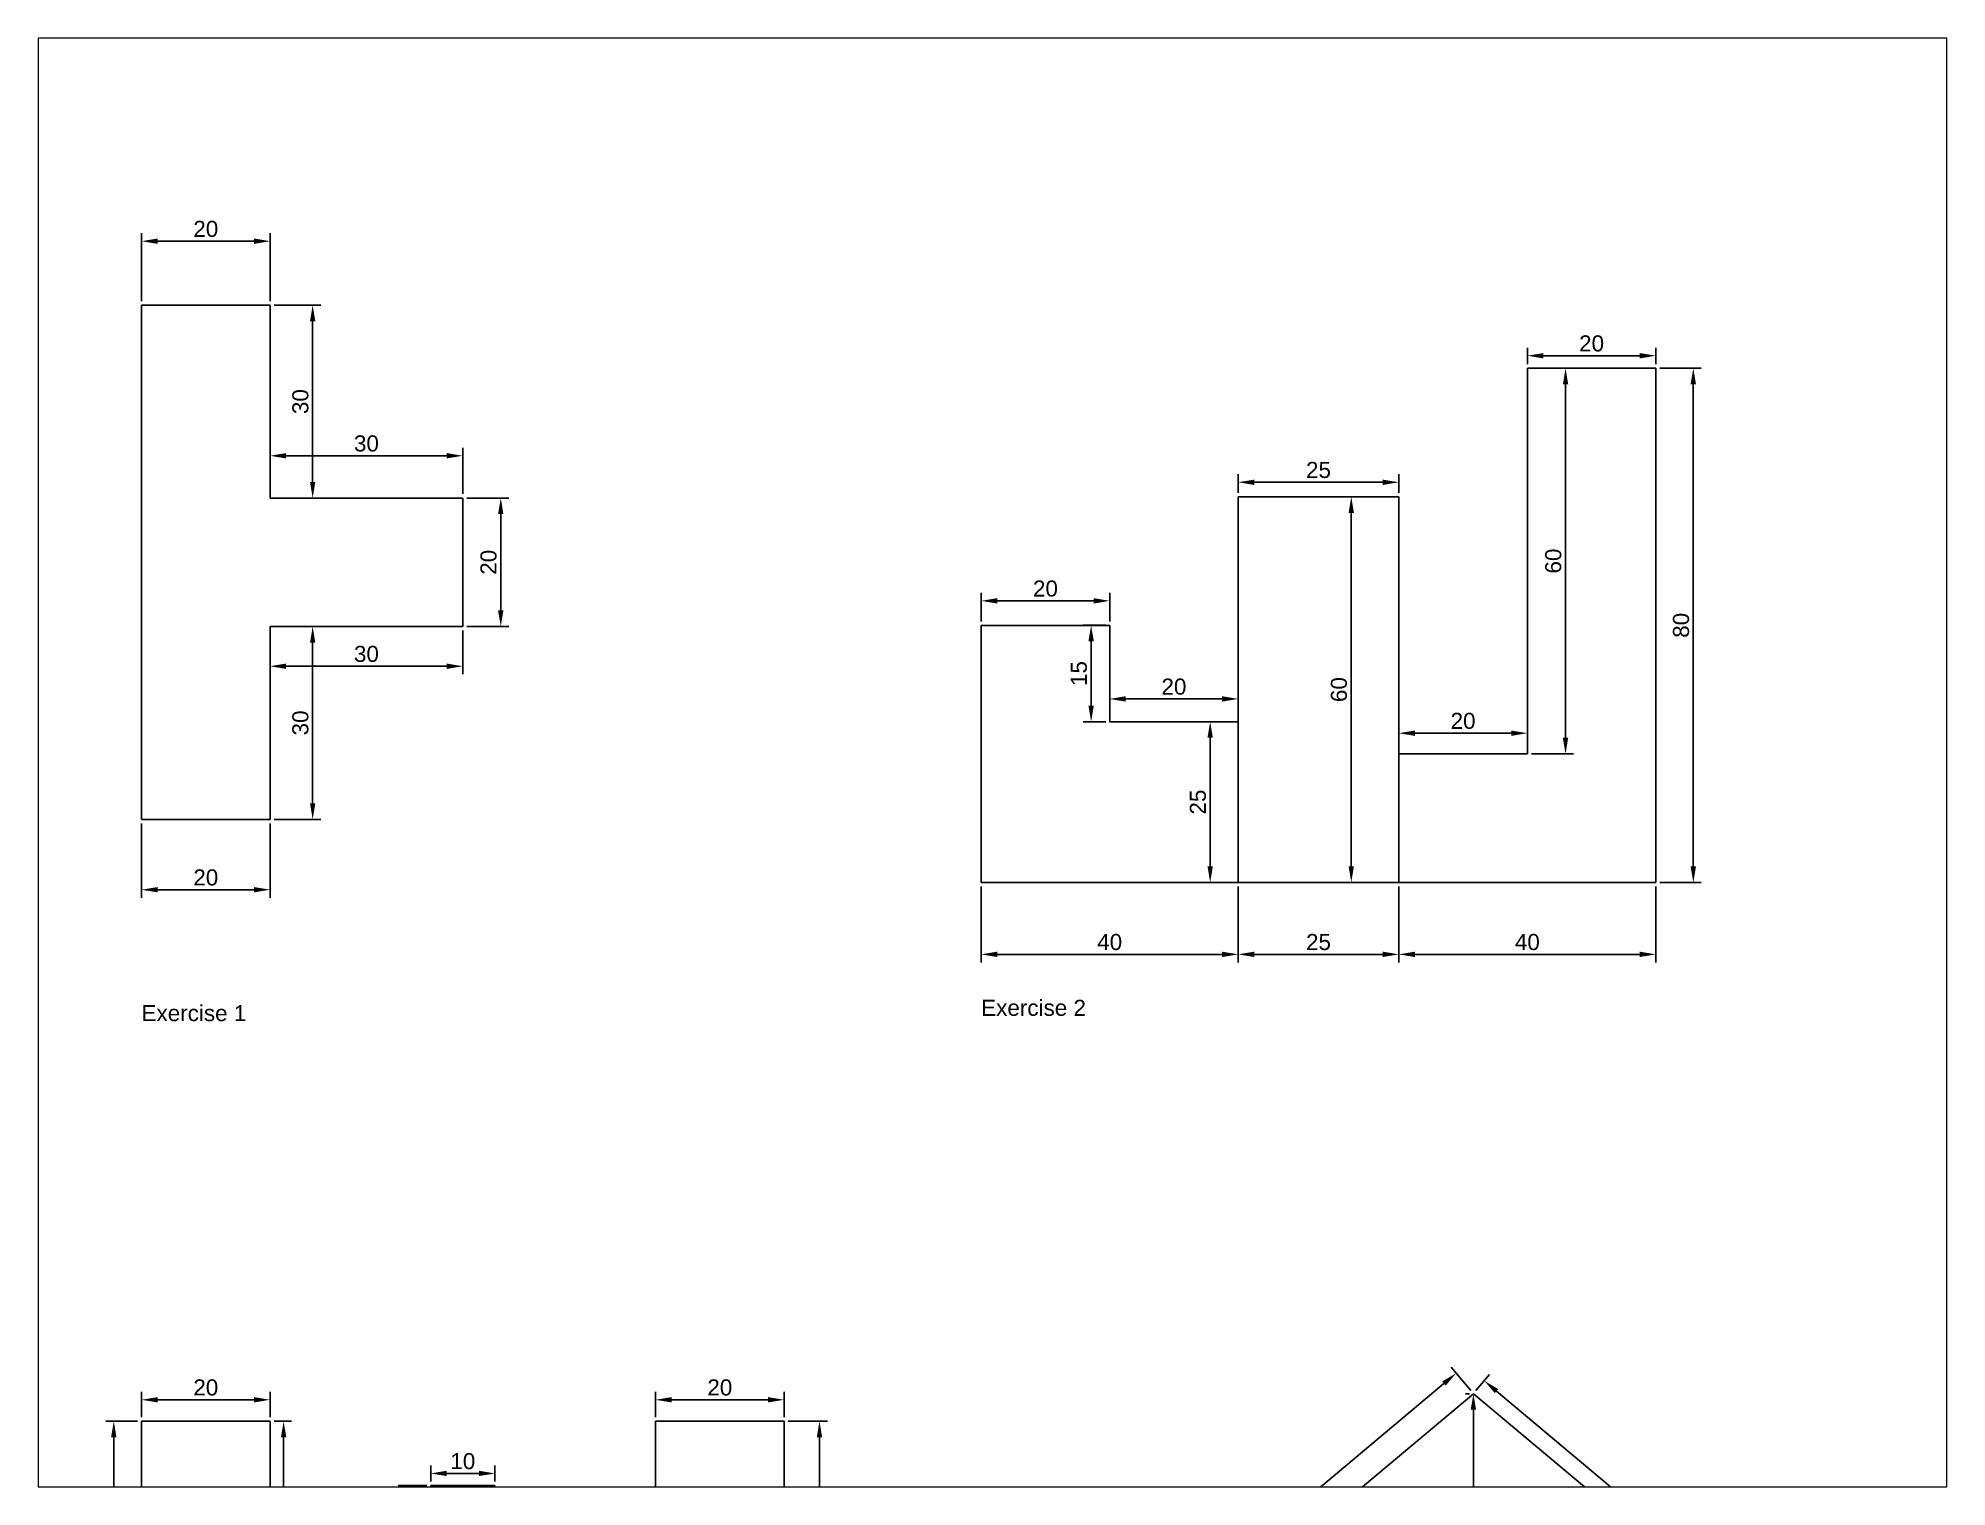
# Paper-space layout 'Layout1' of a CAD drawing. Header units: millimetres. Extents: x 26 to 231, y 20 to 176.
# The model-space entities are those that its viewports show. They can reach past a viewport. Long polylines and large blocks are cut down to what shows.
import ezdxf

# ---------------------------------------------------------------- set-up
doc = ezdxf.new("R2010")
doc.units = ezdxf.units.MM
doc.styles.get("Standard").update_dxf_attribs({"font": 'arial.ttf'})
doc.dimstyles.new('ISO-25', dxfattribs={"dimtxt": 2.5, "dimasz": 2.5, "dimexe": 1.25, "dimexo": 0.625, "dimtad": 1, "dimtxsty": 'Standard', "dimcen": 2.5, "dimadec": 0, "dimazin": 0, "dimtfac": 1, "dimtmove": 0, "dimatfit": 3, "dimfxl": 1, "dimarcsym": 0})

# ---------------------------------------------------------------- blocks, each defined once
blk = doc.blocks.new('*D84')
at = {"color": 0, "lineweight": -2, "transparency": 16777216}
for p, q in [((2616.79, 2115.42), (2616.79, 2126)), ((2619.29, 2124.75), (2634.29, 2124.75)), ((2636.79, 2115.42), (2636.79, 2126))]:
    blk.add_line(p, q, dxfattribs=at)
at = {"color": 0, "transparency": 16777216}
for points in [[(2619.29, 2125.17), (2619.29, 2124.33), (2616.79, 2124.75)], [(2634.29, 2125.17), (2634.29, 2124.33), (2636.79, 2124.75)]]:
    blk.add_solid(points, dxfattribs=at)
at = {"layer": 'Defpoints', "color": 0, "transparency": 16777216}
for p in [(2636.79, 2124.75), (2616.79, 2114.79), (2636.79, 2114.79)]:
    blk.add_point(p, dxfattribs=at)
at = {"color": 0, "transparency": 16777216, "insert": (2626.79, 2126.65), "char_height": 2.5, "attachment_point": 5}
blk.add_mtext('20', dxfattribs=at)
blk = doc.blocks.new('*D85')
at = {"color": 0, "lineweight": -2, "transparency": 16777216}
for p, q in [((2637.42, 2114.79), (2644.67, 2114.79)), ((2643.42, 2112.29), (2643.42, 2087.29)), ((2637.42, 2084.79), (2644.67, 2084.79))]:
    blk.add_line(p, q, dxfattribs=at)
at = {"color": 0, "transparency": 16777216}
for points in [[(2643.01, 2112.29), (2643.84, 2112.29), (2643.42, 2114.79)], [(2643.01, 2087.29), (2643.84, 2087.29), (2643.42, 2084.79)]]:
    blk.add_solid(points, dxfattribs=at)
at = {"layer": 'Defpoints', "color": 0, "transparency": 16777216}
for p in [(2636.79, 2114.79), (2636.79, 2084.79), (2643.42, 2084.79)]:
    blk.add_point(p, dxfattribs=at)
at = {"color": 0, "transparency": 16777216, "insert": (2641.52, 2099.79), "char_height": 2.5, "attachment_point": 5, "rotation": 90}
blk.add_mtext('30', dxfattribs=at)
blk = doc.blocks.new('*D86')
at = {"color": 0, "lineweight": -2, "transparency": 16777216}
for p, q in [((2636.79, 2085.42), (2636.79, 2092.61)), ((2639.29, 2091.36), (2664.29, 2091.36)), ((2666.79, 2085.42), (2666.79, 2092.61))]:
    blk.add_line(p, q, dxfattribs=at)
at = {"color": 0, "transparency": 16777216}
for points in [[(2639.29, 2091.78), (2639.29, 2090.95), (2636.79, 2091.36)], [(2664.29, 2091.78), (2664.29, 2090.95), (2666.79, 2091.36)]]:
    blk.add_solid(points, dxfattribs=at)
at = {"layer": 'Defpoints', "color": 0, "transparency": 16777216}
for p in [(2666.79, 2091.36), (2636.79, 2084.79), (2666.79, 2084.79)]:
    blk.add_point(p, dxfattribs=at)
at = {"color": 0, "transparency": 16777216, "insert": (2651.79, 2093.27), "char_height": 2.5, "attachment_point": 5}
blk.add_mtext('30', dxfattribs=at)
blk = doc.blocks.new('*D87')
at = {"color": 0, "lineweight": -2, "transparency": 16777216}
for p, q in [((2667.42, 2084.79), (2673.95, 2084.79)), ((2672.7, 2082.29), (2672.7, 2067.29)), ((2667.42, 2064.79), (2673.95, 2064.79))]:
    blk.add_line(p, q, dxfattribs=at)
at = {"color": 0, "transparency": 16777216}
for points in [[(2672.28, 2082.29), (2673.11, 2082.29), (2672.7, 2084.79)], [(2672.28, 2067.29), (2673.11, 2067.29), (2672.7, 2064.79)]]:
    blk.add_solid(points, dxfattribs=at)
at = {"layer": 'Defpoints', "color": 0, "transparency": 16777216}
for p in [(2666.79, 2084.79), (2666.79, 2064.79), (2672.7, 2064.79)]:
    blk.add_point(p, dxfattribs=at)
at = {"color": 0, "transparency": 16777216, "insert": (2670.8, 2074.79), "char_height": 2.5, "attachment_point": 5, "rotation": 90}
blk.add_mtext('20', dxfattribs=at)
blk = doc.blocks.new('*D88')
at = {"color": 0, "lineweight": -2, "transparency": 16777216}
for p, q in [((2636.79, 2064.17), (2636.79, 2057.37)), ((2666.79, 2064.17), (2666.79, 2057.37)), ((2639.29, 2058.62), (2664.29, 2058.62))]:
    blk.add_line(p, q, dxfattribs=at)
at = {"color": 0, "transparency": 16777216}
for points in [[(2639.29, 2059.03), (2639.29, 2058.2), (2636.79, 2058.62)], [(2664.29, 2059.03), (2664.29, 2058.2), (2666.79, 2058.62)]]:
    blk.add_solid(points, dxfattribs=at)
at = {"layer": 'Defpoints', "color": 0, "transparency": 16777216}
for p in [(2636.79, 2064.79), (2666.79, 2064.79), (2666.79, 2058.62)]:
    blk.add_point(p, dxfattribs=at)
at = {"color": 0, "transparency": 16777216, "insert": (2651.79, 2060.52), "char_height": 2.5, "attachment_point": 5}
blk.add_mtext('30', dxfattribs=at)
blk = doc.blocks.new('*D89')
at = {"color": 0, "lineweight": -2, "transparency": 16777216}
for p, q in [((2637.42, 2064.79), (2644.67, 2064.79)), ((2643.42, 2062.29), (2643.42, 2037.29)), ((2637.42, 2034.79), (2644.67, 2034.79))]:
    blk.add_line(p, q, dxfattribs=at)
at = {"color": 0, "transparency": 16777216}
for points in [[(2643.01, 2062.29), (2643.84, 2062.29), (2643.42, 2064.79)], [(2643.01, 2037.29), (2643.84, 2037.29), (2643.42, 2034.79)]]:
    blk.add_solid(points, dxfattribs=at)
at = {"layer": 'Defpoints', "color": 0, "transparency": 16777216}
for p in [(2636.79, 2064.79), (2636.79, 2034.79), (2643.42, 2034.79)]:
    blk.add_point(p, dxfattribs=at)
at = {"color": 0, "transparency": 16777216, "insert": (2641.52, 2049.79), "char_height": 2.5, "attachment_point": 5, "rotation": 90}
blk.add_mtext('30', dxfattribs=at)
blk = doc.blocks.new('*D90')
at = {"color": 0, "lineweight": -2, "transparency": 16777216}
for p, q in [((2616.79, 2034.17), (2616.79, 2022.59)), ((2636.79, 2034.17), (2636.79, 2022.59)), ((2619.29, 2023.84), (2634.29, 2023.84))]:
    blk.add_line(p, q, dxfattribs=at)
at = {"color": 0, "transparency": 16777216}
for points in [[(2619.29, 2024.26), (2619.29, 2023.43), (2616.79, 2023.84)], [(2634.29, 2024.26), (2634.29, 2023.43), (2636.79, 2023.84)]]:
    blk.add_solid(points, dxfattribs=at)
at = {"layer": 'Defpoints', "color": 0, "transparency": 16777216}
for p in [(2616.79, 2034.79), (2636.79, 2034.79), (2636.79, 2023.84)]:
    blk.add_point(p, dxfattribs=at)
at = {"color": 0, "transparency": 16777216, "insert": (2626.79, 2025.74), "char_height": 2.5, "attachment_point": 5}
blk.add_mtext('20', dxfattribs=at)
blk = doc.blocks.new('*D91')
at = {"color": 0, "lineweight": -2, "transparency": 16777216}
for p, q in [((2747.47, 2065.6), (2747.47, 2070.04)), ((2749.97, 2068.79), (2764.97, 2068.79)), ((2767.47, 2065.6), (2767.47, 2070.04))]:
    blk.add_line(p, q, dxfattribs=at)
at = {"color": 0, "transparency": 16777216}
for points in [[(2749.97, 2069.21), (2749.97, 2068.37), (2747.47, 2068.79)], [(2764.97, 2069.21), (2764.97, 2068.37), (2767.47, 2068.79)]]:
    blk.add_solid(points, dxfattribs=at)
at = {"layer": 'Defpoints', "color": 0, "transparency": 16777216}
for p in [(2767.47, 2068.79), (2747.47, 2064.98), (2767.47, 2064.98)]:
    blk.add_point(p, dxfattribs=at)
at = {"color": 0, "transparency": 16777216, "insert": (2757.47, 2070.69), "char_height": 2.5, "attachment_point": 5}
blk.add_mtext('20', dxfattribs=at)
blk = doc.blocks.new('*D92')
at = {"color": 0, "lineweight": -2, "transparency": 16777216}
for p, q in [((2766.85, 2064.98), (2763.33, 2064.98)), ((2764.58, 2062.48), (2764.58, 2052.48)), ((2766.85, 2049.98), (2763.33, 2049.98))]:
    blk.add_line(p, q, dxfattribs=at)
at = {"color": 0, "transparency": 16777216}
for points in [[(2764.16, 2062.48), (2765, 2062.48), (2764.58, 2064.98)], [(2764.16, 2052.48), (2765, 2052.48), (2764.58, 2049.98)]]:
    blk.add_solid(points, dxfattribs=at)
at = {"layer": 'Defpoints', "color": 0, "transparency": 16777216}
for p in [(2767.47, 2064.98), (2764.58, 2049.98), (2767.47, 2049.98)]:
    blk.add_point(p, dxfattribs=at)
at = {"color": 0, "transparency": 16777216, "insert": (2762.68, 2057.48), "char_height": 2.5, "attachment_point": 5, "rotation": 90}
blk.add_mtext('15', dxfattribs=at)
blk = doc.blocks.new('*D93')
at = {"color": 0, "lineweight": -2, "transparency": 16777216}
for p, q in [((2767.47, 2050.6), (2767.47, 2054.78)), ((2769.97, 2053.53), (2784.97, 2053.53)), ((2787.47, 2050.6), (2787.47, 2054.78))]:
    blk.add_line(p, q, dxfattribs=at)
at = {"color": 0, "transparency": 16777216}
for points in [[(2769.97, 2053.95), (2769.97, 2053.11), (2767.47, 2053.53)], [(2784.97, 2053.95), (2784.97, 2053.11), (2787.47, 2053.53)]]:
    blk.add_solid(points, dxfattribs=at)
at = {"layer": 'Defpoints', "color": 0, "transparency": 16777216}
for p in [(2787.47, 2053.53), (2767.47, 2049.98), (2787.47, 2049.98)]:
    blk.add_point(p, dxfattribs=at)
at = {"color": 0, "transparency": 16777216, "insert": (2777.47, 2055.43), "char_height": 2.5, "attachment_point": 5}
blk.add_mtext('20', dxfattribs=at)
blk = doc.blocks.new('*D94')
at = {"color": 0, "lineweight": -2, "transparency": 16777216}
for p, q in [((2786.85, 2049.98), (2781.86, 2049.98)), ((2783.11, 2047.48), (2783.11, 2027.48)), ((2786.85, 2024.98), (2781.86, 2024.98))]:
    blk.add_line(p, q, dxfattribs=at)
at = {"color": 0, "transparency": 16777216}
for points in [[(2782.69, 2047.48), (2783.53, 2047.48), (2783.11, 2049.98)], [(2782.69, 2027.48), (2783.53, 2027.48), (2783.11, 2024.98)]]:
    blk.add_solid(points, dxfattribs=at)
at = {"layer": 'Defpoints', "color": 0, "transparency": 16777216}
for p in [(2787.47, 2049.98), (2783.11, 2024.98), (2787.47, 2024.98)]:
    blk.add_point(p, dxfattribs=at)
at = {"color": 0, "transparency": 16777216, "insert": (2781.21, 2037.48), "char_height": 2.5, "attachment_point": 5, "rotation": 90}
blk.add_mtext('25', dxfattribs=at)
blk = doc.blocks.new('*D95')
at = {"color": 0, "lineweight": -2, "transparency": 16777216}
for p, q in [((2747.47, 2024.35), (2747.47, 2012.54)), ((2787.47, 2024.35), (2787.47, 2012.54)), ((2784.97, 2013.79), (2749.97, 2013.79))]:
    blk.add_line(p, q, dxfattribs=at)
at = {"color": 0, "transparency": 16777216}
for points in [[(2749.97, 2014.2), (2749.97, 2013.37), (2747.47, 2013.79)], [(2784.97, 2014.2), (2784.97, 2013.37), (2787.47, 2013.79)]]:
    blk.add_solid(points, dxfattribs=at)
at = {"layer": 'Defpoints', "color": 0, "transparency": 16777216}
for p in [(2747.47, 2024.98), (2787.47, 2024.98), (2747.47, 2013.79)]:
    blk.add_point(p, dxfattribs=at)
at = {"color": 0, "transparency": 16777216, "insert": (2767.47, 2015.69), "char_height": 2.5, "attachment_point": 5}
blk.add_mtext('40', dxfattribs=at)
blk = doc.blocks.new('*D96')
at = {"color": 0, "lineweight": -2, "transparency": 16777216}
for p, q in [((2811.85, 2084.98), (2803.82, 2084.98)), ((2805.07, 2027.48), (2805.07, 2082.48)), ((2811.85, 2024.98), (2803.82, 2024.98))]:
    blk.add_line(p, q, dxfattribs=at)
at = {"color": 0, "transparency": 16777216}
for points in [[(2804.65, 2082.48), (2805.48, 2082.48), (2805.07, 2084.98)], [(2804.65, 2027.48), (2805.48, 2027.48), (2805.07, 2024.98)]]:
    blk.add_solid(points, dxfattribs=at)
at = {"layer": 'Defpoints', "color": 0, "transparency": 16777216}
for p in [(2805.07, 2084.98), (2812.47, 2084.98), (2812.47, 2024.98)]:
    blk.add_point(p, dxfattribs=at)
at = {"color": 0, "transparency": 16777216, "insert": (2803.16, 2054.98), "char_height": 2.5, "attachment_point": 5, "rotation": 90}
blk.add_mtext('60', dxfattribs=at)
blk = doc.blocks.new('*D97')
at = {"color": 0, "lineweight": -2, "transparency": 16777216}
for p, q in [((2812.47, 2024.35), (2812.47, 2012.54)), ((2852.47, 2024.35), (2852.47, 2012.54)), ((2814.97, 2013.79), (2849.97, 2013.79))]:
    blk.add_line(p, q, dxfattribs=at)
at = {"color": 0, "transparency": 16777216}
for points in [[(2814.97, 2014.2), (2814.97, 2013.37), (2812.47, 2013.79)], [(2849.97, 2014.2), (2849.97, 2013.37), (2852.47, 2013.79)]]:
    blk.add_solid(points, dxfattribs=at)
at = {"layer": 'Defpoints', "color": 0, "transparency": 16777216}
for p in [(2812.47, 2024.98), (2852.47, 2024.98), (2852.47, 2013.79)]:
    blk.add_point(p, dxfattribs=at)
at = {"color": 0, "transparency": 16777216, "insert": (2832.47, 2015.69), "char_height": 2.5, "attachment_point": 5}
blk.add_mtext('40', dxfattribs=at)
blk = doc.blocks.new('*D98')
at = {"color": 0, "lineweight": -2, "transparency": 16777216}
for p, q in [((2787.47, 2024.35), (2787.47, 2012.54)), ((2812.47, 2024.35), (2812.47, 2012.54)), ((2789.97, 2013.79), (2809.97, 2013.79))]:
    blk.add_line(p, q, dxfattribs=at)
at = {"color": 0, "transparency": 16777216}
for points in [[(2789.97, 2014.2), (2789.97, 2013.37), (2787.47, 2013.79)], [(2809.97, 2014.2), (2809.97, 2013.37), (2812.47, 2013.79)]]:
    blk.add_solid(points, dxfattribs=at)
at = {"layer": 'Defpoints', "color": 0, "transparency": 16777216}
for p in [(2787.47, 2024.98), (2812.47, 2024.98), (2812.47, 2013.79)]:
    blk.add_point(p, dxfattribs=at)
at = {"color": 0, "transparency": 16777216, "insert": (2799.97, 2015.69), "char_height": 2.5, "attachment_point": 5}
blk.add_mtext('25', dxfattribs=at)
blk = doc.blocks.new('*D68')
at = {"color": 0, "lineweight": -2, "transparency": 16777216}
for p, q in [((2787.47, 2085.6), (2787.47, 2088.49)), ((2812.47, 2085.6), (2812.47, 2088.49)), ((2809.97, 2087.24), (2789.97, 2087.24))]:
    blk.add_line(p, q, dxfattribs=at)
at = {"color": 0, "transparency": 16777216}
for points in [[(2789.97, 2087.65), (2789.97, 2086.82), (2787.47, 2087.24)], [(2809.97, 2087.65), (2809.97, 2086.82), (2812.47, 2087.24)]]:
    blk.add_solid(points, dxfattribs=at)
at = {"layer": 'Defpoints', "color": 0, "transparency": 16777216}
for p in [(2787.47, 2087.24), (2787.47, 2084.98), (2812.47, 2084.98)]:
    blk.add_point(p, dxfattribs=at)
at = {"color": 0, "transparency": 16777216, "insert": (2799.97, 2089.14), "char_height": 2.5, "attachment_point": 5}
blk.add_mtext('25', dxfattribs=at)
blk = doc.blocks.new('*D69')
at = {"color": 0, "lineweight": -2, "transparency": 16777216}
for p, q in [((2812.47, 2045.6), (2812.47, 2049.45)), ((2829.97, 2048.2), (2814.97, 2048.2)), ((2832.47, 2045.6), (2832.47, 2049.45))]:
    blk.add_line(p, q, dxfattribs=at)
at = {"color": 0, "transparency": 16777216}
for points in [[(2814.97, 2048.61), (2814.97, 2047.78), (2812.47, 2048.2)], [(2829.97, 2048.61), (2829.97, 2047.78), (2832.47, 2048.2)]]:
    blk.add_solid(points, dxfattribs=at)
at = {"layer": 'Defpoints', "color": 0, "transparency": 16777216}
for p in [(2812.47, 2048.2), (2812.47, 2044.98), (2832.47, 2044.98)]:
    blk.add_point(p, dxfattribs=at)
at = {"color": 0, "transparency": 16777216, "insert": (2822.47, 2050.1), "char_height": 2.5, "attachment_point": 5}
blk.add_mtext('20', dxfattribs=at)
blk = doc.blocks.new('*D70')
at = {"color": 0, "lineweight": -2, "transparency": 16777216}
for p, q in [((2833.1, 2104.98), (2839.67, 2104.98)), ((2838.42, 2102.48), (2838.42, 2047.48)), ((2833.1, 2044.98), (2839.67, 2044.98))]:
    blk.add_line(p, q, dxfattribs=at)
at = {"color": 0, "transparency": 16777216}
for points in [[(2838, 2102.48), (2838.83, 2102.48), (2838.42, 2104.98)], [(2838, 2047.48), (2838.83, 2047.48), (2838.42, 2044.98)]]:
    blk.add_solid(points, dxfattribs=at)
at = {"layer": 'Defpoints', "color": 0, "transparency": 16777216}
for p in [(2832.47, 2104.98), (2832.47, 2044.98), (2838.42, 2044.98)]:
    blk.add_point(p, dxfattribs=at)
at = {"color": 0, "transparency": 16777216, "insert": (2836.52, 2074.98), "char_height": 2.5, "attachment_point": 5, "rotation": 90}
blk.add_mtext('60', dxfattribs=at)
blk = doc.blocks.new('*D71')
at = {"color": 0, "lineweight": -2, "transparency": 16777216}
for p, q in [((2853.1, 2104.98), (2859.55, 2104.98)), ((2858.3, 2027.48), (2858.3, 2102.48)), ((2853.1, 2024.98), (2859.55, 2024.98))]:
    blk.add_line(p, q, dxfattribs=at)
at = {"color": 0, "transparency": 16777216}
for points in [[(2857.88, 2102.48), (2858.72, 2102.48), (2858.3, 2104.98)], [(2857.88, 2027.48), (2858.72, 2027.48), (2858.3, 2024.98)]]:
    blk.add_solid(points, dxfattribs=at)
at = {"layer": 'Defpoints', "color": 0, "transparency": 16777216}
for p in [(2852.47, 2104.98), (2858.3, 2104.98), (2852.47, 2024.98)]:
    blk.add_point(p, dxfattribs=at)
at = {"color": 0, "transparency": 16777216, "insert": (2856.4, 2064.98), "char_height": 2.5, "attachment_point": 5, "rotation": 90}
blk.add_mtext('80', dxfattribs=at)
blk = doc.blocks.new('*D72')
at = {"color": 0, "lineweight": -2, "transparency": 16777216}
for p, q in [((2832.47, 2105.6), (2832.47, 2108.18)), ((2849.97, 2106.93), (2834.97, 2106.93)), ((2852.47, 2105.6), (2852.47, 2108.18))]:
    blk.add_line(p, q, dxfattribs=at)
at = {"color": 0, "transparency": 16777216}
for points in [[(2834.97, 2107.34), (2834.97, 2106.51), (2832.47, 2106.93)], [(2849.97, 2107.34), (2849.97, 2106.51), (2852.47, 2106.93)]]:
    blk.add_solid(points, dxfattribs=at)
at = {"layer": 'Defpoints', "color": 0, "transparency": 16777216}
for p in [(2832.47, 2106.93), (2832.47, 2104.98), (2852.47, 2104.98)]:
    blk.add_point(p, dxfattribs=at)
at = {"color": 0, "transparency": 16777216, "insert": (2842.47, 2108.83), "char_height": 2.5, "attachment_point": 5}
blk.add_mtext('20', dxfattribs=at)
blk = doc.blocks.new('*D99')
at = {"color": 0, "lineweight": -2, "transparency": 16777216}
for p, q in [((2616.79, 1941.78), (2616.79, 1945.73)), ((2636.79, 1941.78), (2636.79, 1945.73)), ((2619.29, 1944.48), (2634.29, 1944.48))]:
    blk.add_line(p, q, dxfattribs=at)
at = {"color": 0, "transparency": 16777216}
for points in [[(2619.29, 1944.9), (2619.29, 1944.07), (2616.79, 1944.48)], [(2634.29, 1944.9), (2634.29, 1944.07), (2636.79, 1944.48)]]:
    blk.add_solid(points, dxfattribs=at)
at = {"layer": 'Defpoints', "color": 0, "transparency": 16777216}
for p in [(2636.79, 1944.48), (2616.79, 1941.15), (2636.79, 1941.15)]:
    blk.add_point(p, dxfattribs=at)
at = {"color": 0, "transparency": 16777216, "insert": (2626.79, 1946.39), "char_height": 2.5, "attachment_point": 5}
blk.add_mtext('20', dxfattribs=at)
blk = doc.blocks.new('*D100')
at = {"color": 0, "lineweight": -2, "transparency": 16777216}
for p, q in [((2616.17, 1941.15), (2611.22, 1941.15)), ((2612.47, 1883.65), (2612.47, 1938.65)), ((2616.17, 1881.15), (2611.22, 1881.15))]:
    blk.add_line(p, q, dxfattribs=at)
at = {"color": 0, "transparency": 16777216}
for points in [[(2612.05, 1938.65), (2612.89, 1938.65), (2612.47, 1941.15)], [(2612.05, 1883.65), (2612.89, 1883.65), (2612.47, 1881.15)]]:
    blk.add_solid(points, dxfattribs=at)
at = {"layer": 'Defpoints', "color": 0, "transparency": 16777216}
for p in [(2612.47, 1941.15), (2616.79, 1941.15), (2616.79, 1881.15)]:
    blk.add_point(p, dxfattribs=at)
at = {"color": 0, "transparency": 16777216, "insert": (2610.57, 1911.15), "char_height": 2.5, "attachment_point": 5, "rotation": 90}
blk.add_mtext('60', dxfattribs=at)
blk = doc.blocks.new('*D101')
at = {"color": 0, "lineweight": -2, "transparency": 16777216}
for p, q in [((2637.42, 1941.15), (2640.15, 1941.15)), ((2638.9, 1938.65), (2638.9, 1913.65)), ((2637.42, 1911.15), (2640.15, 1911.15))]:
    blk.add_line(p, q, dxfattribs=at)
at = {"color": 0, "transparency": 16777216}
for points in [[(2638.49, 1938.65), (2639.32, 1938.65), (2638.9, 1941.15)], [(2638.49, 1913.65), (2639.32, 1913.65), (2638.9, 1911.15)]]:
    blk.add_solid(points, dxfattribs=at)
at = {"layer": 'Defpoints', "color": 0, "transparency": 16777216}
for p in [(2636.79, 1941.15), (2636.79, 1911.15), (2638.9, 1911.15)]:
    blk.add_point(p, dxfattribs=at)
at = {"color": 0, "transparency": 16777216, "insert": (2637, 1926.15), "char_height": 2.5, "attachment_point": 5, "rotation": 90}
blk.add_mtext('30', dxfattribs=at)
blk = doc.blocks.new('*D111')
at = {"color": 0, "lineweight": -2, "transparency": 16777216}
for p, q in [((2717.42, 1941.15), (2723.55, 1941.15)), ((2722.3, 1883.65), (2722.3, 1938.65)), ((2717.42, 1881.15), (2723.55, 1881.15))]:
    blk.add_line(p, q, dxfattribs=at)
at = {"color": 0, "transparency": 16777216}
for points in [[(2721.88, 1938.65), (2722.72, 1938.65), (2722.3, 1941.15)], [(2721.88, 1883.65), (2722.72, 1883.65), (2722.3, 1881.15)]]:
    blk.add_solid(points, dxfattribs=at)
at = {"layer": 'Defpoints', "color": 0, "transparency": 16777216}
for p in [(2716.79, 1941.15), (2722.3, 1941.15), (2716.79, 1881.15)]:
    blk.add_point(p, dxfattribs=at)
at = {"color": 0, "transparency": 16777216, "insert": (2720.4, 1911.15), "char_height": 2.5, "attachment_point": 5, "rotation": 90}
blk.add_mtext('60', dxfattribs=at)
blk = doc.blocks.new('*D112')
at = {"color": 0, "lineweight": -2, "transparency": 16777216}
for p, q in [((2696.79, 1941.78), (2696.79, 1945.73)), ((2716.79, 1941.78), (2716.79, 1945.73)), ((2714.29, 1944.48), (2699.29, 1944.48))]:
    blk.add_line(p, q, dxfattribs=at)
at = {"color": 0, "transparency": 16777216}
for points in [[(2699.29, 1944.9), (2699.29, 1944.07), (2696.79, 1944.48)], [(2714.29, 1944.9), (2714.29, 1944.07), (2716.79, 1944.48)]]:
    blk.add_solid(points, dxfattribs=at)
at = {"layer": 'Defpoints', "color": 0, "transparency": 16777216}
for p in [(2696.79, 1944.48), (2696.79, 1941.15), (2716.79, 1941.15)]:
    blk.add_point(p, dxfattribs=at)
at = {"color": 0, "transparency": 16777216, "insert": (2706.79, 1946.39), "char_height": 2.5, "attachment_point": 5}
blk.add_mtext('20', dxfattribs=at)
blk = doc.blocks.new('*D114')
at = {"color": 0, "lineweight": -2, "transparency": 16777216}
for p, q in [((2661.17, 1931.15), (2656.71, 1931.15)), ((2657.96, 1913.65), (2657.96, 1928.65)), ((2661.17, 1911.15), (2656.71, 1911.15))]:
    blk.add_line(p, q, dxfattribs=at)
at = {"color": 0, "transparency": 16777216}
for points in [[(2657.54, 1928.65), (2658.38, 1928.65), (2657.96, 1931.15)], [(2657.54, 1913.65), (2658.38, 1913.65), (2657.96, 1911.15)]]:
    blk.add_solid(points, dxfattribs=at)
at = {"layer": 'Defpoints', "color": 0, "transparency": 16777216}
for p in [(2657.96, 1931.15), (2661.79, 1931.15), (2661.79, 1911.15)]:
    blk.add_point(p, dxfattribs=at)
at = {"color": 0, "transparency": 16777216, "insert": (2656.06, 1921.15), "char_height": 2.5, "attachment_point": 5, "rotation": 90}
blk.add_mtext('20', dxfattribs=at)
blk = doc.blocks.new('*D115')
at = {"color": 0, "lineweight": -2, "transparency": 16777216}
for p, q in [((2661.79, 1931.78), (2661.79, 1934.27)), ((2671.79, 1931.78), (2671.79, 1934.27)), ((2664.29, 1933.02), (2669.29, 1933.02))]:
    blk.add_line(p, q, dxfattribs=at)
at = {"color": 0, "transparency": 16777216}
for points in [[(2664.29, 1933.44), (2664.29, 1932.61), (2661.79, 1933.02)], [(2669.29, 1933.44), (2669.29, 1932.61), (2671.79, 1933.02)]]:
    blk.add_solid(points, dxfattribs=at)
at = {"layer": 'Defpoints', "color": 0, "transparency": 16777216}
for p in [(2661.79, 1931.15), (2671.79, 1933.02), (2671.79, 1931.15)]:
    blk.add_point(p, dxfattribs=at)
at = {"color": 0, "transparency": 16777216, "insert": (2666.79, 1934.92), "char_height": 2.5, "attachment_point": 5}
blk.add_mtext('10', dxfattribs=at)
blk = doc.blocks.new('*D120')
at = {"color": 0, "lineweight": -2, "transparency": 16777216}
for p, q in [((2823.68, 1945.91), (2820.6, 1949.57)), ((2746.72, 1885.94), (2819.49, 1947.01)), ((2747.07, 1881.63), (2744, 1885.29))]:
    blk.add_line(p, q, dxfattribs=at)
at = {"color": 0, "transparency": 16777216}
for points in [[(2819.22, 1947.33), (2819.76, 1946.69), (2821.41, 1948.62)], [(2746.45, 1886.26), (2746.98, 1885.62), (2744.8, 1884.34)]]:
    blk.add_solid(points, dxfattribs=at)
at = {"layer": 'Defpoints', "color": 0, "transparency": 16777216}
for p in [(2821.41, 1948.62), (2824.08, 1945.43), (2747.47, 1881.15)]:
    blk.add_point(p, dxfattribs=at)
at = {"color": 0, "transparency": 16777216, "insert": (2781.88, 1917.93), "char_height": 2.5, "attachment_point": 5, "rotation": 40}
blk.add_mtext('100', dxfattribs=at)
blk = doc.blocks.new('*D121')
at = {"color": 0, "lineweight": -2, "transparency": 16777216}
for p, q in [((2824.48, 1945.91), (2826.57, 1948.4)), ((2827.68, 1945.83), (2900.45, 1884.77)), ((2901.08, 1881.63), (2903.17, 1884.12))]:
    blk.add_line(p, q, dxfattribs=at)
at = {"color": 0, "transparency": 16777216}
for points in [[(2827.94, 1946.15), (2827.41, 1945.51), (2825.76, 1947.44)], [(2900.72, 1885.09), (2900.18, 1884.45), (2902.37, 1883.16)]]:
    blk.add_solid(points, dxfattribs=at)
at = {"layer": 'Defpoints', "color": 0, "transparency": 16777216}
for p in [(2824.08, 1945.43), (2900.68, 1881.15), (2902.37, 1883.16)]:
    blk.add_point(p, dxfattribs=at)
at = {"color": 0, "transparency": 16777216, "insert": (2865.29, 1916.76), "char_height": 2.5, "attachment_point": 5, "rotation": 320}
blk.add_mtext('100', dxfattribs=at)
blk = doc.blocks.new('*D122')
at = {"color": 0, "lineweight": -2, "transparency": 16777216}
for p, q in [((2823.45, 1945.43), (2822.83, 1945.43)), ((2824.08, 1942.93), (2824.08, 1907.93)), ((2823.45, 1905.43), (2822.83, 1905.43))]:
    blk.add_line(p, q, dxfattribs=at)
at = {"color": 0, "transparency": 16777216}
for points in [[(2823.66, 1942.93), (2824.49, 1942.93), (2824.08, 1945.43)], [(2823.66, 1907.93), (2824.49, 1907.93), (2824.08, 1905.43)]]:
    blk.add_solid(points, dxfattribs=at)
at = {"layer": 'Defpoints', "color": 0, "transparency": 16777216}
for p in [(2824.08, 1945.43), (2824.08, 1905.43), (2824.08, 1905.43)]:
    blk.add_point(p, dxfattribs=at)
at = {"color": 0, "transparency": 16777216, "insert": (2822.18, 1925.43), "char_height": 2.5, "attachment_point": 5, "rotation": 90}
blk.add_mtext('40', dxfattribs=at)
blk = doc.blocks.new('*D132')
at = {"color": 0, "lineweight": -2, "transparency": 16777216}
blk.add_arc((2747.47, 1881.15), 25.08, 5.7141, 34.2859, dxfattribs=at)
at = {"color": 0, "transparency": 16777216}
for points in [[(2767.86, 1895.03), (2768.53, 1895.53), (2766.68, 1897.27)], [(2772.84, 1883.67), (2772.01, 1883.63), (2772.55, 1881.15)]]:
    blk.add_solid(points, dxfattribs=at)
at = {"layer": 'Defpoints', "color": 0, "transparency": 16777216}
for p in [(2824.08, 1945.43), (2771.87, 1886.94), (2747.47, 1881.15), (2747.47, 1881.15), (2900.68, 1881.15)]:
    blk.add_point(p, dxfattribs=at)
at = {"color": 0, "transparency": 16777216, "insert": (2772.83, 1890.38), "char_height": 2.5, "attachment_point": 5, "rotation": 290}
blk.add_mtext('40°', dxfattribs=at)
blk = doc.blocks.new('*D133')
at = {"color": 0, "lineweight": -2, "transparency": 16777216}
blk.add_arc((2900.68, 1881.15), 18.34, 147.8148, 172.1852, dxfattribs=at)
at = {"color": 0, "transparency": 16777216}
for points in [[(2884.82, 1891.17), (2885.49, 1890.68), (2886.63, 1892.94)], [(2882.92, 1883.62), (2882.09, 1883.68), (2882.34, 1881.15)]]:
    blk.add_solid(points, dxfattribs=at)
at = {"layer": 'Defpoints', "color": 0, "transparency": 16777216}
for p in [(2824.08, 1945.43), (2884.29, 1889.39), (2747.47, 1881.15), (2900.68, 1881.15), (2900.68, 1881.15)]:
    blk.add_point(p, dxfattribs=at)
at = {"color": 0, "transparency": 16777216, "insert": (2881.66, 1888.08), "char_height": 2.5, "attachment_point": 5, "rotation": 70}
blk.add_mtext('40°', dxfattribs=at)

msp = doc.modelspace()

# ---------------------------------------------------------------- linework, layer by layer
for p, q in [((2616.791, 2114.791), (2636.791, 2114.791)), ((2616.791, 2034.791), (2616.791, 2114.791)), ((2636.791, 2114.791), (2636.791, 2084.791)), ((2852.473, 2104.976), (2832.473, 2104.976)), ((2832.473, 2104.976), (2832.473, 2044.976)), ((2852.473, 2024.976), (2852.473, 2104.976)), ((2636.791, 2084.791), (2666.791, 2084.791)), ((2666.791, 2084.791), (2666.791, 2064.791)), ((2812.473, 2084.976), (2787.473, 2084.976)), ((2787.473, 2084.976), (2787.473, 2049.976)), ((2812.473, 2024.976), (2812.473, 2084.976)), ((2666.791, 2064.791), (2636.791, 2064.791)), ((2636.791, 2064.791), (2636.791, 2034.791)), ((2747.473, 2064.976), (2767.473, 2064.976)), ((2747.473, 2024.976), (2747.473, 2064.976)), ((2767.473, 2064.976), (2767.473, 2049.976)), ((2767.473, 2049.976), (2787.473, 2049.976)), ((2787.473, 2049.976), (2787.473, 2024.976)), ((2832.473, 2044.976), (2812.473, 2044.976)), ((2636.791, 2034.791), (2616.791, 2034.791)), ((2787.473, 2024.976), (2747.473, 2024.976)), ((2787.473, 2024.976), (2812.473, 2024.976)), ((2812.473, 2024.976), (2852.473, 2024.976)), ((2747.473, 1881.153), (2824.077, 1945.432)), ((2824.077, 1945.432), (2900.682, 1881.153)), ((2616.791, 1881.153), (2616.791, 1941.153)), ((2616.791, 1941.153), (2636.791, 1941.153)), ((2636.791, 1941.153), (2636.791, 1911.153)), ((2716.791, 1941.153), (2696.791, 1941.153)), ((2696.791, 1941.153), (2696.791, 1911.153)), ((2716.791, 1881.153), (2716.791, 1941.153)), ((2661.791, 1911.153), (2661.791, 1931.153)), ((2661.791, 1931.153), (2671.791, 1931.153)), ((2671.791, 1931.153), (2671.791, 1911.153))]:
    msp.add_line(p, q)

# ---------------------------------------------------------------- texts
at = {"char_height": 2.5, "attachment_point": 1}
for s, insert in [('Exercise 1', (2616.791, 2005.894)), ('Exercise 2', (2747.473, 2006.721))]:
    msp.add_mtext_dynamic_manual_height_columns(s, width=20.35795, gutter_width=12.5, heights=[0], dxfattribs=dict(at, insert=insert))

# ---------------------------------------------------------------- dimensions: what is measured, and where the dimension line sits
for base, p1, p2, picture, middle in [((2636.791, 2124.749), (2616.791, 2114.791), (2636.791, 2114.791), '*D84', (2626.791, 2126.65)), ((2832.473, 2106.926), (2852.473, 2104.976), (2832.473, 2104.976), '*D72', (2842.473, 2108.827)), ((2666.791, 2091.365), (2636.791, 2084.791), (2666.791, 2084.791), '*D86', (2651.791, 2093.267)), ((2787.473, 2087.237), (2812.473, 2084.976), (2787.473, 2084.976), '*D68', (2799.973, 2089.138)), ((2767.473, 2068.791), (2747.473, 2064.976), (2767.473, 2064.976), '*D91', (2757.473, 2070.693)), ((2666.791, 2058.617), (2636.791, 2064.791), (2666.791, 2064.791), '*D88', (2651.791, 2060.519)), ((2787.473, 2053.53), (2767.473, 2049.976), (2787.473, 2049.976), '*D93', (2777.473, 2055.431)), ((2812.473, 2048.196), (2832.473, 2044.976), (2812.473, 2044.976), '*D69', (2822.473, 2050.097)), ((2636.791, 2023.842), (2616.791, 2034.791), (2636.791, 2034.791), '*D90', (2626.791, 2025.744)), ((2747.473, 2013.787), (2787.473, 2024.976), (2747.473, 2024.976), '*D95', (2767.473, 2015.689)), ((2812.473, 2013.787), (2787.473, 2024.976), (2812.473, 2024.976), '*D98', (2799.973, 2015.689)), ((2852.473, 2013.787), (2812.473, 2024.976), (2852.473, 2024.976), '*D97', (2832.473, 2015.689)), ((2636.791, 1944.484), (2616.791, 1941.153), (2636.791, 1941.153), '*D99', (2626.791, 1946.385)), ((2696.791, 1944.484), (2716.791, 1941.153), (2696.791, 1941.153), '*D112', (2706.791, 1946.385)), ((2671.791, 1933.022), (2661.791, 1931.153), (2671.791, 1931.153), '*D115', (2666.791, 1934.923))]:
    dim = msp.add_linear_dim(base=base, p1=p1, p2=p2, dimstyle='ISO-25')
    dim.commit()
    dim.dimension.update_dxf_attribs({"geometry": picture, "text_midpoint": middle})
for base, p1, p2, picture, middle in [((2643.423, 2084.791), (2636.791, 2114.791), (2636.791, 2084.791), '*D85', (2643.423, 2099.791)), ((2764.581, 2049.976), (2767.473, 2064.976), (2767.473, 2049.976), '*D92', (2764.581, 2057.476))]:
    dim = msp.add_linear_dim(base=base, p1=p1, p2=p2, angle=90, dimstyle='ISO-25')
    dim.commit()
    dim.dimension.update_dxf_attribs({"geometry": picture, "text_midpoint": middle, "dimtype": 160})
for base, p1, p2, picture, middle in [((2838.418, 2044.976), (2832.473, 2104.976), (2832.473, 2044.976), '*D70', (2836.516, 2074.976)), ((2858.301, 2104.976), (2852.473, 2024.976), (2852.473, 2104.976), '*D71', (2856.4, 2064.976)), ((2672.697, 2064.791), (2666.791, 2084.791), (2666.791, 2064.791), '*D87', (2670.796, 2074.791)), ((2805.066, 2084.976), (2812.473, 2024.976), (2812.473, 2084.976), '*D96', (2803.165, 2054.976)), ((2643.423, 2034.791), (2636.791, 2064.791), (2636.791, 2034.791), '*D89', (2641.521, 2049.791)), ((2783.111, 2024.976), (2787.473, 2049.976), (2787.473, 2024.976), '*D94', (2781.209, 2037.476)), ((2824.077, 1905.432), (2824.077, 1945.432), (2824.077, 1905.432), '*D122', (2822.176, 1925.432)), ((2612.471, 1941.153), (2616.791, 1881.153), (2616.791, 1941.153), '*D100', (2610.569, 1911.153)), ((2638.902, 1911.153), (2636.791, 1941.153), (2636.791, 1911.153), '*D101', (2637, 1926.153)), ((2722.299, 1941.153), (2716.791, 1881.153), (2716.791, 1941.153), '*D111', (2720.398, 1911.153)), ((2657.961, 1931.153), (2661.791, 1911.153), (2661.791, 1931.153), '*D114', (2656.06, 1921.153))]:
    dim = msp.add_linear_dim(base=base, p1=p1, p2=p2, angle=90, dimstyle='ISO-25')
    dim.commit()
    dim.dimension.update_dxf_attribs({"geometry": picture, "text_midpoint": middle})
for p1, p2, distance, picture, middle in [((2747.473, 1881.153), (2824.077, 1945.432), 4.156, '*D120', (2781.882, 1917.932)), ((2824.077, 1945.432), (2900.682, 1881.153), 2.621, '*D121', (2865.286, 1916.756))]:
    dim = msp.add_aligned_dim(p1=p1, p2=p2, distance=distance, dimstyle='ISO-25')
    dim.commit()
    dim.dimension.update_dxf_attribs({"geometry": picture, "text_midpoint": middle})
for base, line1, picture, middle in [((2771.875, 1886.936), ((2747.473, 1881.153), (2824.077, 1945.432)), '*D132', (2772.825, 1890.381)), ((2884.289, 1889.386), ((2824.077, 1945.432), (2900.682, 1881.153)), '*D133', (2881.658, 1888.077))]:
    dim = msp.add_angular_dim_2l(base=base, line1=line1, line2=((2900.682, 1881.153), (2747.473, 1881.153)), dimstyle='ISO-25')
    dim.commit()
    dim.dimension.update_dxf_attribs({"geometry": picture, "text_midpoint": middle})

psp = doc.layouts.get("Layout1")

# ---------------------------------------------------------------- viewports
at = {"layer": '0'}
psp.add_viewport(center=(128.5, 97.5), size=(205.6, 156), view_center_point=(2749.23, 2043.638), view_height=225.39357, dxfattribs=at)

doc.saveas('drawing.dxf')
